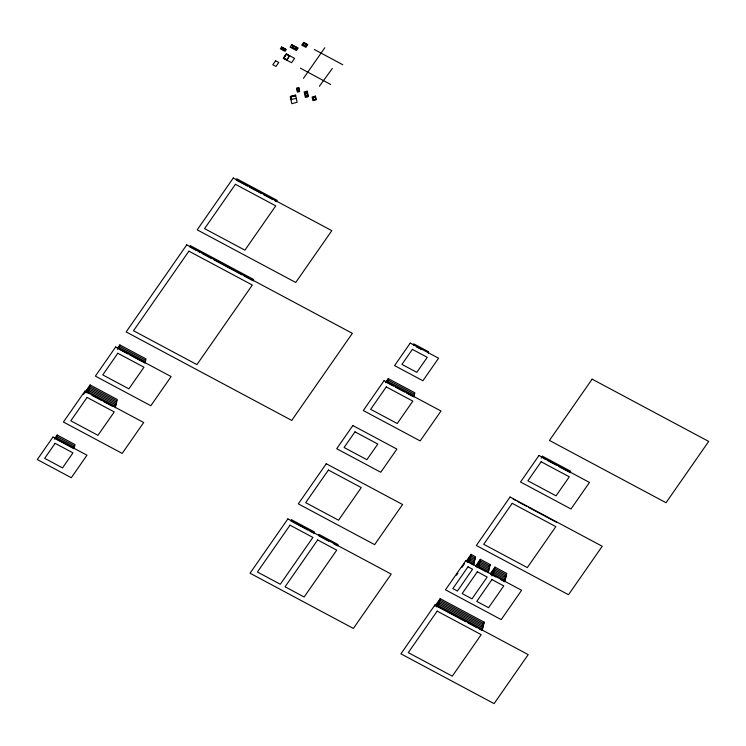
<?xml version="1.0" encoding="UTF-8"?>
<svg xmlns="http://www.w3.org/2000/svg" width="746" height="746" viewBox="0 0 746 746"><rect width="100%" height="100%" fill="white"/><g stroke="black" fill="none" stroke-linecap="round" stroke-linejoin="round"><path stroke-width="1.12" d="M57.134 435.021L56.127 439.18L73.975 448.719L74.982 444.56L57.134 435.021L54.523 438.779M88.084 393.273L90.098 384.955L117.262 399.474L115.248 407.782M129.897 355.003L144.976 363.06L145.974 358.901L119.845 344.941L118.838 349.091L127.883 353.93M282.314 47.8L285.112 49.059L282.361 47.585L281.596 48.742L282.333 47.725L285.084 49.199L284.291 50.42L281.578 48.807M283.639 58.225L286.473 53.973L289.579 55.941L286.809 59.922L283.639 58.225L286.455 54.038M293.094 45.963L296.889 47.763M292.078 47.371L295.808 49.45L292.124 47.166L293.159 45.683M306.541 44.508C299.538 41.72 309.879 44.163 305.366 46.327L302.969 44.741L305.403 46.196M318.673 535.805L319.008 534.416L338.078 544.608L337.742 545.997M413.844 396.965L414.851 392.806L388.265 378.604L387.267 382.763L393.394 386.036M413.396 345.221L413.732 343.831L428.605 351.776L428.269 353.166M479.118 628.85L482.196 630.491L484.201 622.183L440.187 598.665L438.172 606.974L465.812 621.744M469.029 562.652L471.043 554.343L475.594 556.768L473.579 565.086L469.943 563.137M488.173 572.881L490.187 564.573L480.349 559.313L478.345 567.622L486.205 571.828M492.938 575.427L494.943 567.109L506.786 573.441L504.772 581.749L500.827 579.642M542.146 457.606L542.482 456.216L570.634 471.267L570.298 472.647L558.232 466.203M285.112 49.059L284.347 50.206L281.606 48.667M286.809 59.922L289.625 55.736M295.808 49.45L296.908 47.688L293.122 45.823L292.059 47.446L295.845 49.311M302.904 45.012L304.098 43.128M303.482 78.33L324.799 47.763M83.589 394.308L90.098 384.955M85.855 391.958L89.762 386.344L116.926 400.854M86.172 392.405L89.427 387.724L116.59 402.243M86.489 392.853L89.091 389.114L116.255 403.623L114.959 405.498M117.215 348.708L119.845 344.941M54.84 439.226L56.799 436.41L74.647 445.949L73.341 447.824M87.459 392.368L88.755 390.494L115.919 405.013M117.542 349.147L119.509 346.321L145.638 360.29M385.673 382.334L388.265 378.604M385.98 382.791L387.929 379.994L414.515 394.196M434.937 606.209L440.187 598.665M456.524 575.194L457.839 573.301M461.802 567.613L464.441 563.817M466.418 560.973L471.043 554.343M435.916 605.705L439.851 600.054L483.865 623.572M466.744 561.412L470.707 555.723L475.258 558.157M436.233 606.153L439.515 601.435L483.529 624.952L482.224 626.836M467.071 561.85L470.372 557.113L474.922 559.547M436.55 606.591L439.18 602.824L483.194 626.342M467.397 562.288L470.036 558.493L474.587 560.927M436.876 607.039L438.844 604.204L482.867 627.722M468.376 561.775L469.7 559.882L474.251 562.316M541.158 458.128L542.482 456.216M475.734 565.953L480.349 559.313M476.06 566.391L480.014 560.703L489.852 565.953M476.386 566.82L479.678 562.083L489.516 567.342M477.365 566.317L479.342 563.472L489.18 568.722M477.03 567.697L479.007 564.853L488.844 570.112M488.863 566.466L490.187 564.573M490.327 573.749L494.943 567.109M490.654 574.187L494.607 568.499L506.45 574.821L505.126 576.714M490.98 574.625L494.272 569.879L506.114 576.21M491.297 575.063L493.936 571.268L505.779 577.591L504.455 579.493M492.285 574.551L493.61 572.658L505.443 578.98M491.95 575.931L493.274 574.038L505.107 580.36M482.886 624.066L484.201 622.183M319.381 86.247L332.343 68.473M297.067 88.718L298.885 88.643L299.407 91.021L297.579 91.105L297.067 88.718L297.561 88.988M298.633 88.513L297.188 88.783L297.71 91.171M298.885 88.643L297.43 88.923L298.074 91.366M295.379 95.395L296.47 98.407L291.108 99.395L290.511 96.654L295.5 95.46M305.841 96.206L305.011 92.896L306.951 92.495M307.072 92.56L305.263 93.026L305.972 96.281M290.875 96.849L295.873 95.656M307.315 92.691L305.384 93.091L306.214 96.411L308.023 95.945L306.82 92.429M312.91 97.53L315.381 97.288L315.847 99.423L313.87 99.936L312.91 97.53L315.381 97.288M315.008 97.092L313.031 97.595L313.628 99.796M313.161 97.67L315.25 97.222M304.06 43.268L306.503 44.648M286.436 54.113L289.597 55.875M283.704 57.955L286.856 59.717M283.666 58.095L286.828 59.857M305.011 92.896L305.506 93.157M305.72 96.141L306.214 96.411M290.511 96.654L291.602 99.666M247.513 186.09L236.417 180.168L236.752 178.779L277.083 200.329L276.747 201.709L274.733 200.637M249.528 187.162L261.632 193.634M263.646 194.706L272.719 199.555M416.371 346.806L421.331 349.454M196.039 250.274L189.904 246.991L190.239 245.611L253.668 279.498L253.332 280.878L244.129 275.964M198.091 251.365L200.133 252.456M202.185 253.556L211.388 258.47M213.431 259.561L242.077 274.873M543.153 458.147L545.167 459.219M547.172 460.291L556.227 465.122M387.603 381.374L414.179 395.576M395.445 387.127L404.64 392.042M406.691 393.142L412.827 396.415M513.22 499.167L515.244 500.249M517.276 501.34L526.406 506.217M528.438 507.299L556.842 522.47M119.173 347.711L145.302 361.67M469.365 561.262L473.915 563.696M478.68 566.242L488.509 571.492M493.917 575.949L495.894 577.003M88.42 391.883L115.583 406.393M92.112 395.417L101.167 400.257M103.181 401.329L112.236 406.169M307.939 530.07L291.024 521.025L291.35 519.645L314.243 531.87L313.907 533.259L309.926 531.133M319.67 536.337L328.706 541.167M333.732 543.843L336.744 545.457M438.508 605.593L482.531 629.111M467.863 622.835L477.076 627.759M56.463 437.799L74.311 447.33M314.318 49.478L342.75 64.743M300.386 68.156L330.72 84.503M313.404 97.801L313.87 99.936M313.283 97.735L313.749 99.861M297.309 88.849L297.831 91.236M296.283 98.453L297.122 102.305L291.798 103.675L290.231 96.504L295.565 95.124L290.754 96.784L291.481 99.6M290.632 96.719L291.229 99.47M281.634 46.989L280.356 48.826L285.019 51.315L286.296 49.478L281.634 46.989M275.582 60.771L272.812 64.743L275.992 66.441L278.762 62.459L275.582 60.771M291.835 44.639L290.082 47.147L296.442 50.541L298.186 48.033L291.835 44.639M286.296 53.936L283.266 58.291L291.546 62.711L294.577 58.356L286.296 53.936M303.631 42.373L301.729 45.105L305.907 47.334L307.8 44.611L303.631 42.373M52.975 437.035L37.3 459.564L71.299 477.729L86.974 455.2L52.975 437.035M84.932 391.128L63.429 422.022L122.185 453.409L143.689 422.516L84.932 391.128M115.686 346.955L95.385 376.115L150.832 405.731L171.132 376.581L115.686 346.955M186.752 244.856L126.139 331.933L291.742 420.418L352.354 333.331L186.752 244.856M233.274 178.024L197.205 229.833L295.733 282.473L331.802 230.663L233.274 178.024M55.129 443.338L44.676 458.352L62.524 467.891L72.968 452.869L55.129 443.338M87.086 397.422L70.805 420.809L97.968 435.328L114.25 411.941L87.086 397.422M117.831 353.25L102.761 374.902L128.899 388.862L143.969 367.219L117.831 353.25M188.897 251.15L133.506 330.73L196.935 364.617L252.325 285.037L188.897 251.15M235.419 184.318L204.581 228.621L244.902 250.171L275.75 205.868L235.419 184.318M287.872 518.89L250.041 573.226L353.38 628.44L391.202 574.103L287.872 518.89M326.254 463.732L298.325 503.867L374.641 544.645L402.579 504.51L326.254 463.732M352.839 425.546L336.707 448.719L380.768 472.265L396.9 449.092L352.839 425.546M384.115 380.619L363.293 410.533L420.175 440.923L440.998 411.009L384.115 380.619M410.244 343.076L394.569 365.605L422.898 380.74L438.573 358.211L410.244 343.076M290.017 525.184L257.417 572.014L280.31 584.249L312.91 537.418L290.017 525.184M328.399 470.036L305.692 502.655L338.553 520.214L361.26 487.586L328.399 470.036M354.984 431.85L344.083 447.507L366.892 459.695L377.802 444.038L354.984 431.85M386.26 386.913L370.659 409.321L397.245 423.523L412.836 401.115L386.26 386.913M412.389 349.37L401.935 364.393L416.809 372.338L427.262 357.315L412.389 349.37M317.665 539.955L285.065 586.794L304.144 596.987L336.744 550.147L317.665 539.955M435.021 604.838L400.919 653.841L494.094 703.627L528.205 654.624L435.021 604.838M465.877 560.507L445.474 589.816L501.209 619.6L521.613 590.291L465.877 560.507M510.068 497.022L476.33 545.494L568.499 594.73L602.227 546.268L510.068 497.022M538.994 455.461L520.522 482.009L570.998 508.977L589.48 482.438L538.994 455.461M592.119 379.145L549.448 440.448L666.029 502.729L708.7 441.427L592.119 379.145M437.165 611.133L408.286 652.629L452.309 676.146L481.189 634.65L437.165 611.133M468.022 566.801L452.85 588.603L457.401 591.037L472.572 569.235L468.022 566.801M512.213 503.326L483.706 544.282L527.329 567.585L555.835 526.629L512.213 503.326M541.139 461.765L527.888 480.797L556.05 495.838L569.301 476.806L541.139 461.765M477.337 571.781L462.156 593.583L471.994 598.833L487.166 577.04L477.337 571.781M491.931 579.577L476.759 601.379L488.593 607.701L503.764 585.899L491.931 579.577M298.782 87.515L296.535 88.093L297.421 92.131L299.668 91.553L298.782 87.515M307.24 91.171L304.172 91.963L305.375 97.474L308.443 96.672L307.24 91.171M315.455 96.131L312.117 96.999L312.9 100.617L316.248 99.75L315.455 96.131"/></g></svg>
